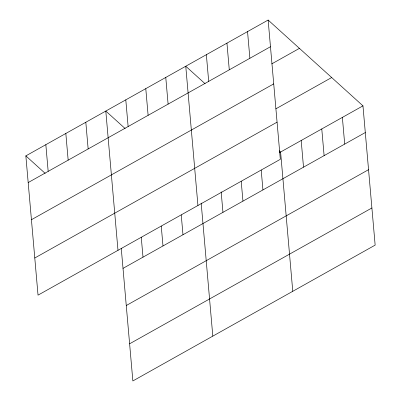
<?xml version="1.0" encoding="UTF-8"?>
<svg xmlns="http://www.w3.org/2000/svg" width="401" height="401" viewBox="0 0 401 401"><rect width="100%" height="100%" fill="white"/><g stroke="black" fill="none" stroke-linecap="round" stroke-linejoin="round"><path stroke-width="0.6" d="M268.139 20.05L280.324 159.312L38.035 295.146L25.849 155.884L268.139 20.05L362.965 105.854L375.151 245.116L132.861 380.95L121.277 248.515M28.185 182.565L270.474 46.732M271.793 63.859L299.432 48.366M31.433 219.718L273.723 83.884M275.853 108.836L331.672 77.538M34.787 257.993L277.071 122.16M279.507 152.646L362.965 105.854M123.012 268.369L365.301 132.541M126.265 305.522L368.549 169.688M129.613 343.797L371.897 207.969M205.086 83.724L185.758 66.235L197.944 205.497M279.206 150.791L280.59 152.039L292.77 291.301M125.132 128.546L105.804 111.057L117.989 250.319M25.849 155.884L45.178 173.372M342.369 117.403L344.705 144.084M321.777 128.947L324.113 155.628M301.181 140.49L303.517 167.177M261.196 170.069L262.936 189.929M247.542 31.594L249.878 58.28M241.207 181.277L242.946 201.132M226.951 43.143L229.282 69.824M221.167 191.863L222.956 212.34M206.355 54.686L208.69 81.368M201.177 203.066L212.816 336.123M181.242 214.896L182.981 234.75M165.773 77.438L168.104 104.125M161.252 226.099L162.991 245.958M145.784 88.646L148.119 115.328M141.262 237.307L143.002 257.166M125.794 99.854L128.13 126.536M85.819 122.265L88.15 148.946M65.829 133.468L68.165 160.154M45.839 144.676L48.175 171.357"/></g></svg>
